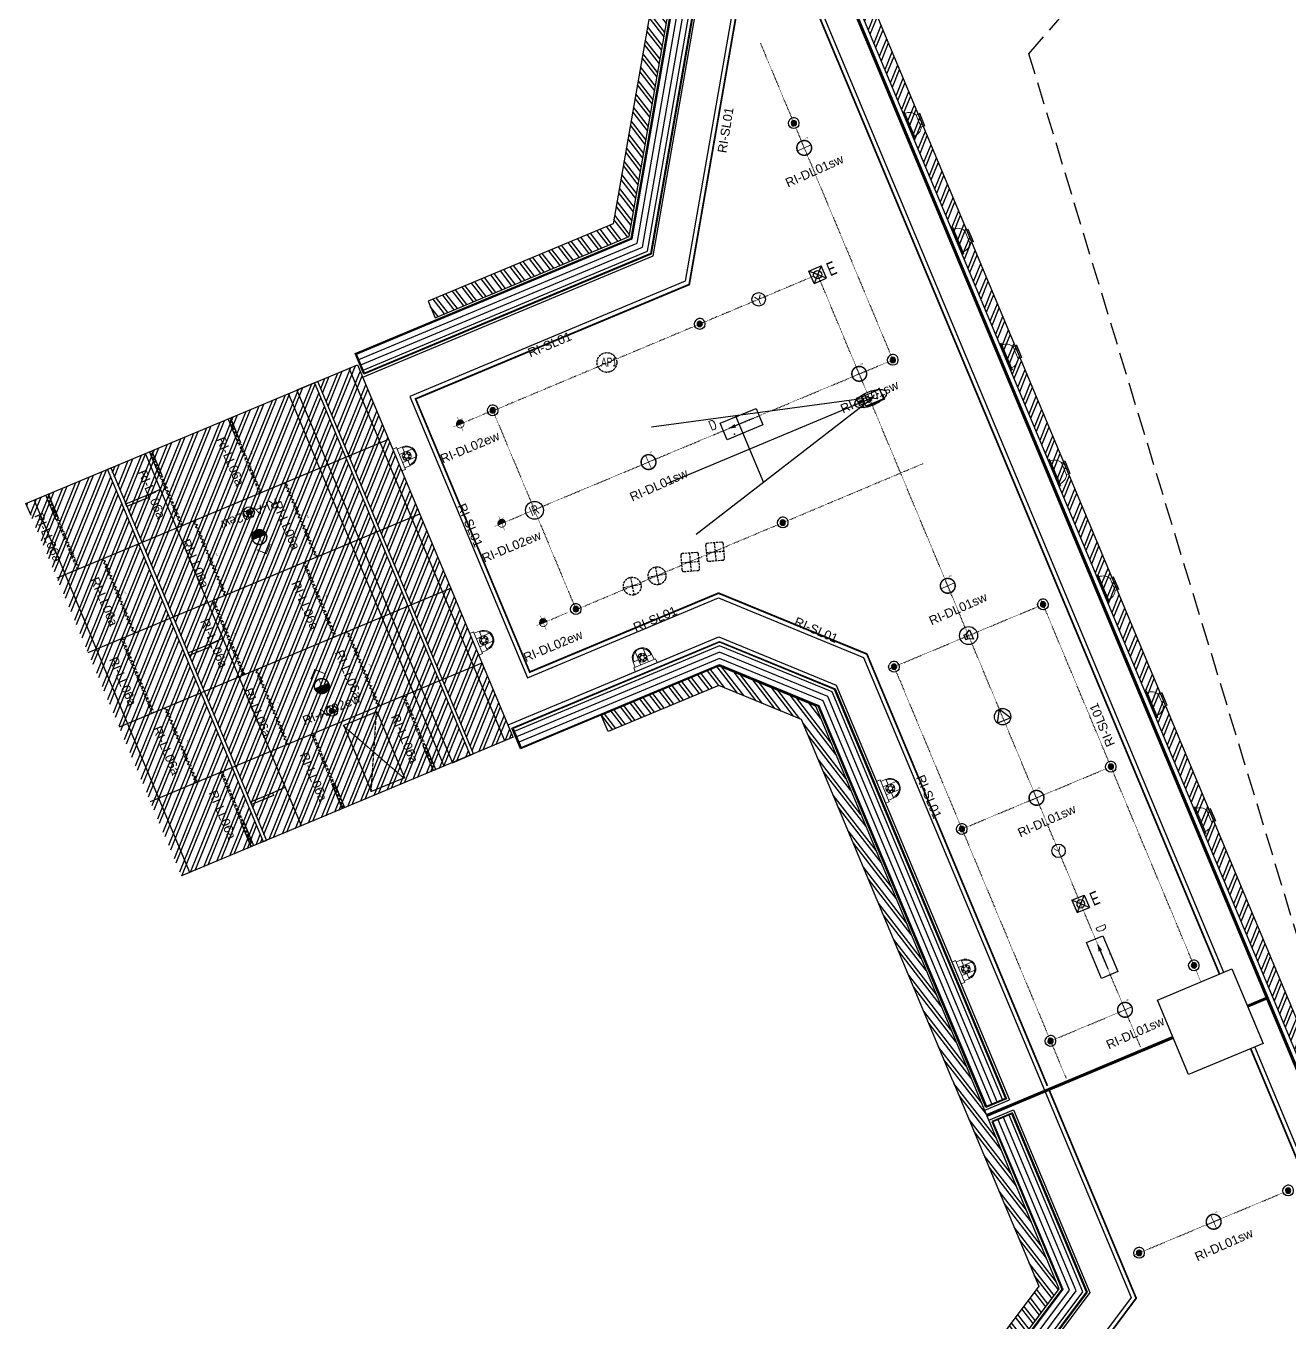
# Model space of a CAD drawing. Header units: millimetres. Extents: x 768159 to 833032, y -1374957 to -1225629.
# Drawn here: x 768159 to 782238, y -1290057 to -1275610 of the extents above; entities that cross this region are included whole.
import ezdxf
from ezdxf.enums import TextEntityAlignment as Align

# ---------------------------------------------------------------- set-up
doc = ezdxf.new("R2010")
doc.units = ezdxf.units.MM
doc.header["$LTSCALE"] = 10
doc.header["$MEASUREMENT"] = 0
for name, pattern in [('ACAD_ISO05W100', [33, 24, -3, 0, -3, 0, -3]), ('ACAD_ISO07W100', [3, 0, -3]), ('CENTER', [50.8, 31.75, -6.35, 6.35, -6.35]), ('DASH', [0.35, 0.25, -0.1])]:
    doc.linetypes.add(name, pattern=pattern)
for name, color, linetype in [('0E-LT-E', 121, 'Continuous'), ('I —平顶—音响设备', 144, 'Continuous'), ('I—平顶-投影仪、监控', 62, 'Continuous'), ('I—平顶—分格线', 8, 'Continuous'), ('I—平顶—喷淋', 21, 'Continuous'), ('I—平顶—填充01(线状)', 8, 'Continuous'), ('I—平顶—暖通', 144, 'Continuous'), ('I—平顶—消防指示灯', 62, 'Continuous'), ('I—平顶—消防设施', 10, 'Continuous'), ('I—平顶—灯具', 62, 'Continuous'), ('I—平顶—烟感', 144, 'Continuous'), ('I—平顶—设备定位尺寸标注', 232, 'Continuous'), ('I—平顶—通讯', 24, 'Continuous'), ('I—平顶—造型', 122, 'Continuous')]:
    doc.layers.add(name, color=color, linetype=linetype)
doc.layers.add('LPA_LIGTFIXR_REF-', color=71, linetype='Continuous', plot=False)
doc.layers.add('风口', color=7, linetype='Continuous', lineweight=20)
doc.styles.add('_TEL_DIM', font='SIMPLEX', dxfattribs={"width": 0.8, "height": 3.5, "bigfont": 'HZTXT'})
doc.styles.add('ARIAL', font='arial.ttf')
doc.styles.add('hz', font='', dxfattribs={"width": 0.8, "height": 5})
doc.styles.get("Standard").update_dxf_attribs({"font": 'arial.ttf'})
doc.styles.add('平顶图图例(客房区A2）$0$HZDX', font='ROMANS.shx', dxfattribs={"width": 0.8, "bigfont": 'hztxt.shx'})
doc.styles.add('平顶图图例(客房区A2）$0$XD2008', font='SIMYOU.TTF', dxfattribs={"width": 0.7})
doc.styles.add('幼圆', font='SIMYOU.TTF', dxfattribs={"width": 0.7})
doc.styles.get('hz').set_extended_font_data('Microsoft YaHei')
doc.dimstyles.new('標準', dxfattribs={"dimtxt": 2.5, "dimasz": 0.8, "dimexe": 0, "dimexo": 0, "dimgap": 1, "dimtad": 1, "dimdec": 0, "dimzin": 0, "dimdsep": 46, "dimtxsty": 'Standard', "dimblk": 'DOT', "dimcen": 1, "dimaunit": 1, "dimadec": 3, "dimazin": 0, "dimtfac": 1, "dimtdec": 0, "dimtmove": 2, "dimatfit": 3, "dimfxl": 1, "dimtolj": 1, "dimtzin": 0, "dimarcsym": 0})

# ---------------------------------------------------------------- blocks, each defined once
blk = doc.blocks.new('*D1467')
at = {"layer": 'Defpoints', "color": 0, "transparency": 16777216}
for p in [(83, 69), (83, 0), (-82, 0)]:
    blk.add_point(p, dxfattribs=at)
at = {"color": 0, "transparency": 16777216, "insert": (69, 89), "char_height": 15, "attachment_point": 5}
blk.add_mtext('\\A1;165', dxfattribs=at)
blk = doc.blocks.new('_Dot')
at = {"color": 0, "linetype": 'ByBlock', "lineweight": -2}
blk.add_line((-0.5, 0), (-1, 0), dxfattribs=at)
at = {"color": 0, "linetype": 'ByBlock', "const_width": 0.5}
blk.add_lwpolyline([(-0.25, 0, 1), (0.25, 0, 1)], format="xyb", close=True, dxfattribs=at)
blk = doc.blocks.new('背景音乐广播')
at = {"extrusion": (-0.142132, 0.122044, 0.982295)}
for p, q in [((-48, 26, -10), (-47, -30, -3)), ((-48, 26, -10), (-20, 26, -6)), ((-20, 26, -6), (33, 56, -2)), ((-20, 26, -6), (-20, -29, 1)), ((33, 56, -2), (34, -58, 12)), ((-20, -29, 1), (-47, -30, -3)), ((34, -58, 12), (-20, -29, 1))]:
    blk.add_line(p, q, dxfattribs=at)
blk.add_circle((0, 0), 100)
at = {"color": 7, "extrusion": (-0.142132, 0.122044, 0.982295), "style": '_TEL_DIM', "flags": 1}
blk.add_attdef('A', text='', height=0.004, rotation=131.612, dxfattribs=at).set_placement((0, 0), align=Align.MIDDLE_CENTER)
blk = doc.blocks.new('pl')
blk.add_hatch(color=256).paths.add_polyline_path([(19.2, 0, 1), (-19.2, 0, 1)])
for radius in [40, 19.2]:
    blk.add_circle((0, 0), radius)
blk = doc.blocks.new('应急照明灯')
at = {"ltscale": 250}
for p, q in [((-150, -150), (-150, 150)), ((-150, 150), (150, 150)), ((150, 150), (-150, -150)), ((150, -150), (-150, 150)), ((150, -150), (150, 150)), ((-150, -150), (150, -150))]:
    blk.add_line(p, q, dxfattribs=at)
blk.add_circle((0, 0), 90, dxfattribs=at)
at = {"style": '平顶图图例(客房区A2）$0$XD2008', "width": 0.7}
blk.add_text('E', height=300, dxfattribs=at).set_placement((338, -143), align=Align.CENTER)
blk = doc.blocks.new('平顶图图例(客房区A2）$0$烟感')
at = {"layer": 'I—平顶—烟感', "linetype": 'Continuous'}
blk.add_circle((0, 0), 2.16, dxfattribs=at)
at = {"layer": 'I—平顶—烟感', "linetype": 'Continuous', "style": '平顶图图例(客房区A2）$0$HZDX'}
blk.add_text('Y', height=2.86, dxfattribs=at).set_placement((-1.14, -1.69))
blk = doc.blocks.new('吸顶扬声器')
for p, q in [((-58, -33), (0, 67)), ((0, 67), (58, -33)), ((58, -33), (-58, -33))]:
    blk.add_line(p, q)
blk.add_circle((0, 0), 67.2)
blk = doc.blocks.new('上下喷1111')
h = blk.add_hatch(color=256)
h.dxf.hatch_style = 1
edge = h.paths.add_edge_path()
edge.add_arc((0, 0), 0.5, 0, 180)
edge.add_arc((0, 0), 0.5, 180, 360)
at = {"elevation": 0}
for points in [[(-1, 0, -1), (1, 0, 0.084041)], [(-1, 0, 1), (1, 0, -0.084041)]]:
    blk.add_lwpolyline(points, format="xyb", dxfattribs=at)
blk.add_lwpolyline([(0.5, 0, 1), (-0.5, 0, 1)], format="xyb", close=True, dxfattribs=at)
blk = doc.blocks.new('A$Cd42e4ebf')
at = {"lineweight": 0}
for p, q in [((8.81, 7.37), (0, 7.37)), ((0, 7.37), (0, 5.88)), ((0.59, 5.88), (0.59, 3.81)), ((8.21, 3.81), (8.21, 5.88)), ((8.81, 5.88), (8.81, 7.37))]:
    blk.add_line(p, q, dxfattribs=at)
for points in [[(8.81, 5.88), (0, 5.88)], [(2.79, 5.88), (2.79, 0.56)], [(6.01, 5.88), (6.01, 0.56)], [(0.59, 3.81), (2.79, 3.81)], [(8.21, 3.81), (6.01, 3.81)]]:
    blk.add_lwpolyline(points, dxfattribs=at)
for centre, radius in [((4.4, 3.56), 1.65), ((4.4, 4.78), 0.254), ((3.34, 2.96), 0.271), ((3.34, 4.19), 0.257), ((4.4, 3.56), 0.804), ((4.4, 2.35), 0.255), ((5.44, 2.94), 0.269), ((5.46, 4.15), 0.254)]:
    blk.add_circle(centre, radius, dxfattribs=at)
for radius, start, end in [(3.73, 176.0995, 3.9005), (3.4, 175.7108, 4.2892)]:
    blk.add_arc((4.4, 3.56), radius, start, end, dxfattribs=at)
blk = doc.blocks.new('*D58')
at = {"layer": 'Defpoints', "color": 0, "transparency": 16777216}
for p in [(43, 36), (43, 0), (-42, 0)]:
    blk.add_point(p, dxfattribs=at)
at = {"color": 0, "transparency": 16777216, "insert": (36, 46), "char_height": 15, "attachment_point": 5}
blk.add_mtext('\\A1;85', dxfattribs=at)
blk = doc.blocks.new('WIFI1')
at = {"linetype": 'DASH', "ltscale": 10, "extrusion": (-0.131049, -0.073706, 0.988632)}
for p, q in [((-91, -39, -15), (92, 37, 15)), ((-39, 92, 2), (39, -92, -2))]:
    blk.add_line(p, q, dxfattribs=at)
blk.add_lwpolyline([(68, -109, 0.414214), (90, -91), (109, 68, 0.414214), (91, 90), (-68, 109, 0.414214), (-90, 91), (-109, -68, 0.414214), (-91, -90), (70, -109)], format="xyb", dxfattribs=at)
blk = doc.blocks.new('碗状1')
at = {"linetype": 'DASH', "ltscale": 10, "extrusion": (-0.131049, -0.073706, 0.988632)}
for p, q in [((86, 48, 15), (-86, -48, -15)), ((-49, 87), (49, -87))]:
    blk.add_line(p, q, dxfattribs=at)
blk.add_circle((0, 0), 100, dxfattribs=at)
blk = doc.blocks.new('*D1483')
at = {"layer": 'Defpoints', "color": 0, "transparency": 16777216}
for p in [(-446, 25), (454, 90), (454, 25)]:
    blk.add_point(p, dxfattribs=at)
at = {"layer": 'LPA_LIGTFIXR_REF-', "color": 0, "transparency": 16777216, "insert": (0, 123), "char_height": 15, "attachment_point": 5}
blk.add_mtext('\\A1;900', dxfattribs=at)
blk = doc.blocks.new('SH9-室内半球1080P')
for p, q in [((93, 213), (345, 213)), ((93, 147), (93, 213)), ((103, 147), (93, 147)), ((316, 150), (375, 150)), ((345, 170), (345, 213)), ((316, 137), (375, 137))]:
    blk.add_line(p, q)
for points in [[(103, 203), (316, 203), (316, 90), (103, 90)], [(316, 170), (375, 170), (375, 123), (316, 123)]]:
    blk.add_lwpolyline(points, close=True)
at = {"const_width": 5.69}
for points in [[(160, 169, -1), (166, 169, -1)], [(137, 124, -1), (143, 124, -1)], [(189, 124, 1), (183, 124, 1)]]:
    blk.add_lwpolyline(points, format="xyb", close=True, dxfattribs=at)
for centre in [(163, 169), (140, 124), (186, 124)]:
    blk.add_arc(centre, 5.69, 0, 180)
blk.add_ellipse((234, 147), major_axis=(-189, 0), ratio=0.414634)
at = {"layer": 'Defpoints', "linetype": 'ByBlock'}
for p, q in [((197, 147), (2611, 794)), ((1697, -255), (1697, 549)), ((197, 147), (2697, 147)), ((197, 147), (2611, -500))]:
    blk.add_line(p, q, dxfattribs=at)
at = {"style": 'hz', "width": 0.8}
blk.add_text('C', height=79.2, dxfattribs=at).set_placement((259, 146), align=Align.MIDDLE)
blk = doc.blocks.new('吸顶红外探测器')
blk.add_circle((15, 199), 100)
at = {"style": '幼圆', "width": 0.7}
blk.add_text('IR', height=105, dxfattribs=at).set_placement((-39, 148))
blk = doc.blocks.new('A$Ca46df362')
at = {"linetype": 'DASH', "ltscale": 10}
blk.add_circle((0, 0), 110, dxfattribs=at)
at = {"insert": (-65, 54, 0), "char_height": 100, "attachment_point": 1, "rotation": 0.6932, "style": '幼圆'}
blk.add_mtext_dynamic_manual_height_columns('AP1', width=111.92, gutter_width=1, heights=[0], dxfattribs=at)
blk = doc.blocks.new('0.001111.')
for p, q in [((-234, 0), (165, 166)), ((165, 166), (241, -16)), ((-133, -56), (133, 56)), ((-158, -183), (-234, 0)), ((241, -16), (-158, -183))]:
    blk.add_line(p, q)
for p in [(-35, 83), (199, 83), (-199, -83)]:
    blk.add_point(p)
blk.add_solid([(-75, -8), (-146, -61), (-58, -48)])
at = {"style": '_TEL_DIM', "width": 0.8}
blk.add_attdef('D', (-333, -82), '', height=106, rotation=22.686, dxfattribs=at)
at = {"style": '_TEL_DIM', "flags": 1}
blk.add_attdef('A', text='', height=0.006, rotation=202.686, dxfattribs=at).set_placement((-35, 83), align=Align.MIDDLE_CENTER)
blk = doc.blocks.new('*D1486')
at = {"layer": 'Defpoints', "color": 0, "transparency": 16777216}
for p in [(83, 69), (83, 0), (-82, 0)]:
    blk.add_point(p, dxfattribs=at)
at = {"color": 0, "transparency": 16777216, "insert": (69, 89), "char_height": 15, "attachment_point": 5}
blk.add_mtext('\\A1;165', dxfattribs=at)
blk = doc.blocks.new('BLK20230815145859_00324')
at = {"layer": '风口'}
for p, q in [((35190, 112531), (35200, 112531)), ((35190, 112209), (35190, 112531)), ((35200, 112209), (35200, 112531)), ((35200, 112232), (35200, 112507)), ((35307, 112297), (35307, 112442)), ((35307, 112442), (35346, 112442)), ((35307, 112297), (35307, 112442)), ((35346, 112445), (35351, 112445)), ((35346, 112295), (35346, 112445)), ((35346, 112297), (35346, 112442)), ((35351, 112295), (35351, 112445)), ((35307, 112297), (35346, 112297)), ((35346, 112295), (35351, 112295)), ((35190, 112209), (35200, 112209))]:
    blk.add_line(p, q, dxfattribs=at)
for centre, start, end in [((35200, 112387), 27.4446, 90), ((35200, 112353), 270, 332.5554)]:
    blk.add_arc(centre, 121, start, end, dxfattribs=at)
blk = doc.blocks.new('BLK20230815145859_00434')
at = {"layer": '风口'}
for p, q in [((35190, 111131), (35200, 111131)), ((35190, 110809), (35190, 111131)), ((35200, 110809), (35200, 111131)), ((35200, 110832), (35200, 111107)), ((35307, 110897), (35307, 111042)), ((35307, 111042), (35346, 111042)), ((35307, 110897), (35307, 111042)), ((35346, 111045), (35351, 111045)), ((35346, 110895), (35346, 111045)), ((35346, 110897), (35346, 111042)), ((35351, 110895), (35351, 111045)), ((35190, 110809), (35200, 110809)), ((35307, 110897), (35346, 110897)), ((35346, 110895), (35351, 110895))]:
    blk.add_line(p, q, dxfattribs=at)
for centre, start, end in [((35200, 110987), 27.4446, 90), ((35200, 110953), 270, 332.5554)]:
    blk.add_arc(centre, 121, start, end, dxfattribs=at)
blk = doc.blocks.new('BLK20230815145859_00816')
at = {"layer": '风口'}
for p, q in [((35190, 115331), (35200, 115331)), ((35190, 115009), (35190, 115331)), ((35200, 115009), (35200, 115331)), ((35200, 115032), (35200, 115307)), ((35307, 115097), (35307, 115242)), ((35307, 115242), (35346, 115242)), ((35307, 115097), (35307, 115242)), ((35346, 115245), (35351, 115245)), ((35346, 115095), (35346, 115245)), ((35346, 115097), (35346, 115242)), ((35351, 115095), (35351, 115245)), ((35190, 115009), (35200, 115009)), ((35307, 115097), (35346, 115097)), ((35346, 115095), (35351, 115095))]:
    blk.add_line(p, q, dxfattribs=at)
for centre, start, end in [((35200, 115187), 27.4446, 90), ((35200, 115153), 270, 332.5554)]:
    blk.add_arc(centre, 121, start, end, dxfattribs=at)
blk = doc.blocks.new('BLK20230815145859_00882')
at = {"layer": '风口'}
for p, q in [((35190, 119531), (35200, 119531)), ((35190, 119209), (35190, 119531)), ((35200, 119209), (35200, 119531)), ((35200, 119232), (35200, 119507)), ((35307, 119297), (35307, 119442)), ((35307, 119442), (35346, 119442)), ((35307, 119297), (35307, 119442)), ((35346, 119445), (35351, 119445)), ((35346, 119295), (35346, 119445)), ((35346, 119297), (35346, 119442)), ((35351, 119295), (35351, 119445)), ((35190, 119209), (35200, 119209)), ((35307, 119297), (35346, 119297)), ((35346, 119295), (35351, 119295))]:
    blk.add_line(p, q, dxfattribs=at)
for centre, start, end in [((35200, 119387), 27.4446, 90), ((35200, 119353), 270, 332.5554)]:
    blk.add_arc(centre, 121, start, end, dxfattribs=at)
blk = doc.blocks.new('BLK20230815145859_01046')
at = {"layer": '风口'}
for p, q in [((35190, 113931), (35200, 113931)), ((35190, 113609), (35190, 113931)), ((35200, 113609), (35200, 113931)), ((35200, 113632), (35200, 113907)), ((35307, 113697), (35307, 113842)), ((35307, 113842), (35346, 113842)), ((35307, 113697), (35307, 113842)), ((35346, 113845), (35351, 113845)), ((35346, 113695), (35346, 113845)), ((35346, 113697), (35346, 113842)), ((35351, 113695), (35351, 113845)), ((35190, 113609), (35200, 113609)), ((35307, 113697), (35346, 113697)), ((35346, 113695), (35351, 113695))]:
    blk.add_line(p, q, dxfattribs=at)
for centre, start, end in [((35200, 113787), 27.4446, 90), ((35200, 113753), 270, 332.5554)]:
    blk.add_arc(centre, 121, start, end, dxfattribs=at)
blk = doc.blocks.new('BLK20230815145859_01636')
at = {"layer": '风口'}
for p, q in [((35190, 116731), (35200, 116731)), ((35190, 116409), (35190, 116731)), ((35200, 116409), (35200, 116731)), ((35200, 116432), (35200, 116707)), ((35307, 116497), (35307, 116642)), ((35307, 116642), (35346, 116642)), ((35307, 116497), (35307, 116642)), ((35346, 116645), (35351, 116645)), ((35346, 116495), (35346, 116645)), ((35346, 116497), (35346, 116642)), ((35351, 116495), (35351, 116645)), ((35307, 116497), (35346, 116497)), ((35346, 116495), (35351, 116495)), ((35190, 116409), (35200, 116409))]:
    blk.add_line(p, q, dxfattribs=at)
for centre, start, end in [((35200, 116587), 27.4446, 90), ((35200, 116553), 270, 332.5554)]:
    blk.add_arc(centre, 121, start, end, dxfattribs=at)
blk = doc.blocks.new('BLK20230815145859_01640')
at = {"layer": '风口'}
for p, q in [((35190, 118131), (35200, 118131)), ((35190, 117809), (35190, 118131)), ((35200, 117809), (35200, 118131)), ((35200, 117832), (35200, 118107)), ((35307, 117897), (35307, 118042)), ((35307, 118042), (35346, 118042)), ((35307, 117897), (35307, 118042)), ((35346, 118045), (35351, 118045)), ((35346, 117895), (35346, 118045)), ((35346, 117897), (35346, 118042)), ((35351, 117895), (35351, 118045)), ((35307, 117897), (35346, 117897)), ((35346, 117895), (35351, 117895)), ((35190, 117809), (35200, 117809))]:
    blk.add_line(p, q, dxfattribs=at)
for centre, start, end in [((35200, 117987), 27.4446, 90), ((35200, 117953), 270, 332.5554)]:
    blk.add_arc(centre, 121, start, end, dxfattribs=at)
blk = doc.blocks.new('*U1468')
at = {"const_width": 16.5}
blk.add_lwpolyline([(82.5, 0, 0.4142136), (0, 82.5, 0.4142136), (-82.5, 0, 0.4142136), (0, -82.5, 0.4142136)], format="xyb", close=True, dxfattribs=at)
at = {"const_width": 8.25}
for points in [[(-82.5, 0), (82.5, 0)], [(0, -82.5), (0, 82.5)]]:
    blk.add_lwpolyline(points, dxfattribs=at)
dim = blk.add_linear_dim(base=(82.5, 69.3), p1=(-82.5, 0), p2=(82.5, 0), dimstyle='標準', override={"dimtxt": 15, "dimgap": 5, "dimse1": 1, "dimse2": 1, "dimsd1": 1, "dimsd2": 1})
dim.commit()
dim.dimension.update_dxf_attribs({"geometry": '*D1467', "text_midpoint": (69.3, 88.9), "dimtype": 128})
blk = doc.blocks.new('*U1469')
blk.add_blockref('*U1468', (0, 0))
at = {"style": 'ARIAL'}
blk.add_text('RI-DL01sw', height=100, dxfattribs=at).set_placement((0, -280), align=Align.MIDDLE_CENTER)
blk.add_text('RI-DL01sw', height=100, dxfattribs=at).set_placement((0, -280), align=Align.MIDDLE_CENTER)
blk = doc.blocks.new('*U57')
at = {"const_width": 4.25}
for points in [[(-85, 0), (85, 0)], [(0, -85), (0, 85)]]:
    blk.add_lwpolyline(points, dxfattribs=at)
at = {"const_width": 8.5}
blk.add_lwpolyline([(42.5, 0, 0.4142136), (0, 42.5, 0.4142136), (-42.5, 0, 0.4142136), (0, -42.5, 0.4142136)], format="xyb", close=True, dxfattribs=at)
dim = blk.add_linear_dim(base=(42.5, 35.7), p1=(-42.5, 0), p2=(42.5, 0), dimstyle='標準', override={"dimtxt": 15, "dimgap": 5, "dimse1": 1, "dimse2": 1, "dimsd1": 1, "dimsd2": 1})
dim.commit()
dim.dimension.update_dxf_attribs({"geometry": '*D58', "text_midpoint": (35.7, 45.8), "dimtype": 160})
blk = doc.blocks.new('RI-DL02ew')
h = blk.add_hatch(color=256)
h.dxf.hatch_style = 1
h.paths.add_polyline_path([(42, 0, 1), (-43, 0)])
blk.add_line((-43, 0), (42, 0))
blk.add_arc((0, 0), 42.5, 0, 180)
blk.add_blockref('*U57', (0, 0))
at = {"style": 'ARIAL'}
blk.add_text('RI-DL02ew', height=100, dxfattribs=at).set_placement((0, -280), align=Align.MIDDLE_CENTER)
blk.add_text('RI-DL02ew', height=100, dxfattribs=at).set_placement((0, -280), align=Align.MIDDLE_CENTER)
blk = doc.blocks.new('*U1484')
h = blk.add_hatch()
h.set_pattern_fill('ANSI37', color=256, scale=10)
h.set_pattern_definition([(45, (4, 40), (-22.4506, 22.4506), []), (135, (4, 40), (-22.4506, -22.4506), [])])
h.paths.add_polyline_path([(-446, 25), (454, 25), (454, 55), (-446, 55)])
at = {"const_width": 1}
blk.add_lwpolyline([(-446, 55), (454, 55), (454, 25), (-446, 25)], close=True, dxfattribs=at)
at = {"style": 'ARIAL'}
blk.add_text('RI-LL06a', height=100, dxfattribs=at).set_placement((0, -132.3), align=Align.MIDDLE_CENTER)
at = {"layer": 'LPA_LIGTFIXR_REF-', "style": 'ARIAL'}
blk.add_text('RI-LL06a', height=100, dxfattribs=at).set_placement((0, -132.3), align=Align.MIDDLE_CENTER)
at = {"layer": 'LPA_LIGTFIXR_REF-'}
dim = blk.add_linear_dim(base=(454, 90), p1=(-446, 25), p2=(454, 25), dimstyle='標準', override={"dimtxt": 15, "dimgap": 5, "dimse1": 1, "dimse2": 1, "dimsd1": 1, "dimsd2": 1}, dxfattribs=at)
dim.commit()
dim.dimension.update_dxf_attribs({"geometry": '*D1483', "text_midpoint": (0, 122.8), "dimtype": 128})
blk = doc.blocks.new('*U1487')
at = {"const_width": 16.5}
blk.add_lwpolyline([(82.5, 0, 0.4142136), (0, 82.5, 0.4142136), (-82.5, 0, 0.4142136), (0, -82.5, 0.4142136)], format="xyb", close=True, dxfattribs=at)
at = {"const_width": 8.25}
for points in [[(-82.5, 0), (82.5, 0)], [(0, -82.5), (0, 82.5)]]:
    blk.add_lwpolyline(points, dxfattribs=at)
dim = blk.add_linear_dim(base=(82.5, 69.3), p1=(-82.5, 0), p2=(82.5, 0), dimstyle='標準', override={"dimtxt": 15, "dimgap": 5, "dimse1": 1, "dimse2": 1, "dimsd1": 1, "dimsd2": 1})
dim.commit()
dim.dimension.update_dxf_attribs({"geometry": '*D1486', "text_midpoint": (69.3, 88.9), "dimtype": 128})

msp = doc.modelspace()

# ---------------------------------------------------------------- hatches: boundary and pattern name
at = {"layer": 'I—平顶—填充01(线状)'}
h = msp.add_hatch(dxfattribs=at)
h.set_pattern_fill('ANSI32', color=256, scale=300, angle=23)
h.paths.add_polyline_path([(777324, -1274722.6), (786042, -1271077.7), (792098, -1285562.7), (783380, -1289207.6)], flags=16)
h.paths.add_polyline_path([(786122.6, -1270881.5), (792294.3, -1285643.2), (783299.4, -1289403.9), (777127.7, -1274642.1)])
h = msp.add_hatch(dxfattribs=at)
h.set_pattern_fill('ANSI32', color=256, scale=300, angle=60)
h.set_pattern_definition([(127.69066, (778957.56, -1301109.88), (-89.02386, -68.78228), []), (127.69066, (778964.31, -1301057.28), (-89.02386, -68.78228), [])])
h.paths.add_polyline_path([(772642.1, -1278678.9), (772719.2, -1278863.5), (774884, -1277958.7), (776036, -1271358.8), (776626.7, -1271111.9), (776549.7, -1270927.4), (775857.9, -1271216.5), (774705, -1277814.4)])
h = msp.add_hatch(dxfattribs=at)
h.set_pattern_fill('ANSI32', color=256, scale=300, angle=23)
h.paths.add_polyline_path([(771411.6, -1279572.6), (773147.5, -1283724.3), (773591.1, -1283538.8), (771855.3, -1279387.1)])
h.paths.add_polyline_path([(773112.4, -1283739), (771376.5, -1279587.2), (769105, -1280536.8), (770841, -1284688.8), (770805.9, -1284703.4), (769069.9, -1280551.4), (768159.3, -1280932.1), (769895.2, -1285084.3)])
h = msp.add_hatch(dxfattribs=at)
h.set_pattern_fill('ANSI32', color=256, scale=300, angle=60)
h.set_pattern_definition([(127.69066, (778957.56, -1301109.88), (-89.02386, -68.7823), []), (127.69066, (778964.31, -1301057.28), (-89.02386, -68.7823), [])])
h.paths.add_polyline_path([(776827.9, -1293163.6), (776988.1, -1293283.3), (779677.2, -1289685.3), (778675.9, -1287290.3), (778491.4, -1287367.4), (779448.7, -1289657.1)])
h.paths.add_polyline_path([(774648.8, -1283476.1), (774571.7, -1283291.6), (775881.9, -1282744), (776960.2, -1283186.6), (778675.9, -1287290.3), (778491.4, -1287367.4), (776805.6, -1283341), (775882.6, -1282960.5)])
at = {"layer": 'I—平顶—灯具'}
h = msp.add_hatch(color=256, dxfattribs=at)
h.dxf.hatch_style = 1
h.paths.add_polyline_path([(770837.7, -1281275.7, 1), (770685.4, -1281339.4)])
h = msp.add_hatch(color=256, dxfattribs=at)
h.dxf.hatch_style = 1
h.paths.add_polyline_path([(771379.7, -1283000.1, 1), (771532, -1282936.4)])

# ---------------------------------------------------------------- linework, layer by layer
at = {"layer": '0E-LT-E'}
msp.add_point((776057.7, -1280158.6, 0), dxfattribs=at)
at = {"layer": 'I—平顶—分格线'}
for p, q in [((768506.6, -1281762.8), (772202.5, -1280217.5)), ((769517.7, -1280834.7, 0), (769660.8, -1280774.9, 0)), ((768853.7, -1282593.1), (772549.7, -1281047.9)), ((769200.9, -1283423.5), (772896.9, -1281878.2)), ((770211.8, -1282495.5, 0), (770355.1, -1282435.6, 0)), ((769548, -1284253.8), (773244, -1282708.6)), ((770905.9, -1284156.3, 0), (771049.4, -1284096.3, 0))]:
    msp.add_line(p, q, dxfattribs=at)
at = {"layer": 'I—平顶—分格线', "elevation": 0}
msp.add_lwpolyline([(773498.8, -1283577.1), (771762.8, -1279424.9)], dxfattribs=at)
at = {"layer": 'I—平顶—分格线'}
for points in [[(770527.5, -1280267.2), (770411.7, -1279990.4)], [(770555.2, -1280255.6), (770439.4, -1279978.8)], [(769651.4, -1280633.8), (769535.6, -1280357)], [(769679.1, -1280622.3), (769563.3, -1280345.4)], [(768497.6, -1281115.9), (768381.8, -1280839)], [(768525.2, -1281104.3), (768409.5, -1280827.5)], [(769987.5, -1285045.7), (768251.5, -1280893.5)], [(772700.9, -1283911.2), (772585.1, -1283634.4)], [(772728.5, -1283899.7), (772612.8, -1283622.8)], [(771686.1, -1284335.5), (771570.4, -1284058.7)], [(771713.8, -1284323.9), (771598.1, -1284047.1)], [(770698.9, -1284748.2), (770583.1, -1284471.4)], [(770671.2, -1284759.8), (770555.5, -1284483)]]:
    msp.add_lwpolyline(points, dxfattribs=at)
at = {"layer": 'I—平顶—填充01(线状)', "linetype": 'DASH', "ltscale": 100}
for p, q in [((779338.2, -1275919.7), (782121, -1272717)), ((783380, -1289207.6), (779338.2, -1275919.7))]:
    msp.add_line(p, q, dxfattribs=at)
at = {"layer": 'I—平顶—暖通'}
for points in [[(784449.3, -1267928.8), (782114.4, -1262339), (779761.7, -1263322.6), (782171.6, -1269091.8), (776281.1, -1271554.4), (775129, -1278154.3), (771926.9, -1279492.7), (771830.5, -1279262.1), (774906.3, -1277976.5), (776058.3, -1271376.6), (781936.8, -1268919), (779565.5, -1263242.1), (782194.9, -1262142.8), (784550.9, -1267782.9)], [(784456, -1267919), (782119.7, -1262325.9), (779748.6, -1263317.2), (782158.5, -1269086.4), (776272.1, -1271547.3), (775120.1, -1278147.2), (771932.3, -1279479.6), (771843.6, -1279267.4), (774915.2, -1277983.6), (776067.2, -1271383.7), (781949.9, -1268924.4), (779578.6, -1263247.4), (782189.5, -1262155.8), (784544.1, -1267792.6)], [(771893.7, -1279387.4), (775031, -1278076.1), (776183.1, -1271476.2), (782041.5, -1269027), (779637.4, -1263271.6), (782165.4, -1262214.7), (784513.6, -1267836.4)], [(771918.8, -1279447.3), (775088.9, -1278122.3), (776241, -1271522.4), (782103.5, -1269071.5), (779689.8, -1263293.1), (782143.9, -1262267), (784486.5, -1267875.3)], [(771868.6, -1279327.4), (774973.1, -1278029.8), (776125.1, -1271429.9), (781980.9, -1268981.9)], [(779044.3, -1287575.2), (777145.4, -1283033.2), (775890.8, -1282518.3), (773602.2, -1283474.6)], [(778984.4, -1287600.3), (777095.8, -1283083.1), (775891, -1282588.6), (773627.3, -1283534.5)], [(778924.4, -1287625.4), (777046.2, -1283133), (775891.2, -1282659), (773652.3, -1283594.5)]]:
    msp.add_lwpolyline(points, dxfattribs=at)
for points in [[(773575.6, -1283436.9), (775890.6, -1282469.6), (777179.7, -1282998.7), (779089.8, -1287567.1), (778859.1, -1287663.5), (776989, -1283190.6), (775891.5, -1282740.2), (773672, -1283667.6)], [(773677.4, -1283654.5), (775891.5, -1282729.3), (776996.6, -1283182.9), (778864.4, -1287650.5), (779076.7, -1287561.7), (777172.1, -1283006.3), (775890.7, -1282480.4), (773588.7, -1283442.3)]]:
    msp.add_lwpolyline(points, close=True, dxfattribs=at)
at = {"layer": 'I—平顶—暖通', "elevation": 0}
for points in [[(778923.7, -1287820.8), (779704.9, -1289689.2), (776417.1, -1294088.2), (785164.7, -1315011.1), (785395.3, -1314914.7), (776702.8, -1294123.5), (779990.6, -1289724.5), (779154.4, -1287724.3)], [(778936.8, -1287826.1), (779716.3, -1289690.6), (776428.5, -1294089.6), (785170, -1314998), (785382.2, -1314909.3), (776691.4, -1294122.1), (779979.2, -1289723.1), (779149, -1287737.4)]]:
    msp.add_lwpolyline(points, close=True, dxfattribs=at)
for points in [[(785290, -1314947.9), (776577.1, -1294108), (779864.9, -1289709), (779056.8, -1287776)], [(785349.9, -1314922.8), (776651.4, -1294117.2), (779939.2, -1289718.1), (779116.7, -1287750.9)], [(785230, -1314972.9), (776502.8, -1294098.8), (779790.6, -1289699.8), (778996.8, -1287801)]]:
    msp.add_lwpolyline(points, dxfattribs=at)
at = {"layer": 'I—平顶—消防设施', "linetype": 'CENTER', "ltscale": 0.05, "const_width": 20}
msp.add_lwpolyline([(777049.2, -1274609.9), (786154.8, -1270803), (792372.8, -1285675.4), (783267.2, -1289482.4)], close=True, dxfattribs=at)
at = {"layer": 'I—平顶—消防设施', "linetype": 'ACAD_ISO05W100', "ltscale": 0.05, "const_width": 20, "elevation": 0}
for points in [[(781987.6, -1286447.7), (781775, -1286536.6)], [(780944.6, -1286883.7), (778868.8, -1287751.6)]]:
    msp.add_lwpolyline(points, dxfattribs=at)
at = {"layer": 'I—平顶—灯具', "linetype": 'CENTER', "ltscale": 0.01, "const_width": 20}
for points in [[(779545.3, -1287425.4), (777532.3, -1282610.7), (775879.3, -1281932.2), (773774.9, -1282811.6), (772502.4, -1279767), (775552.2, -1278492.3), (776142.8, -1275108.9), (776732.1, -1274862.5), (781463.4, -1286179.1)], [(781810.5, -1287009.4), (783058, -1289993.3), (792883.7, -1285884.8), (789000.9, -1276596.4)]]:
    msp.add_lwpolyline(points, dxfattribs=at)
at = {"layer": 'I—平顶—灯具', "linetype": 'CENTER', "ltscale": 0.01, "const_width": 20, "elevation": 0}
msp.add_lwpolyline([(791064.2, -1275701.3), (793237.8, -1280899.8), (794889.4, -1281577.6), (808070.2, -1276066.9), (809651.7, -1279849.5), (808969.7, -1280134.6), (807516, -1279538), (797651.3, -1283662.3), (797001, -1285247.1), (786562.3, -1289611.3), (782390.5, -1295193.1), (789692.1, -1312657.6), (785669.5, -1314339.4), (777245.6, -1294190.6), (780534.4, -1289791.2), (779564.6, -1287471.5)], dxfattribs=at)
at = {"layer": 'I—平顶—灯具'}
for points in [[(770837.7, -1281275.7), (770685.4, -1281339.4, -1)], [(771379.7, -1283000.1), (771532, -1282936.4, -1)]]:
    msp.add_lwpolyline(points, format="xyb", close=True, dxfattribs=at)
at = {"layer": 'I—平顶—灯具', "const_width": 10}
for points in [[(770730.8, -1281447.8), (770838.7, -1281492.1), (770883, -1281384.1)], [(771486.7, -1282828), (771378.7, -1282783.7), (771334.4, -1282891.7)]]:
    msp.add_lwpolyline(points, dxfattribs=at)
at = {"layer": 'I—平顶—设备定位尺寸标注', "color": 8, "linetype": 'ACAD_ISO07W100', "ltscale": 0.02}
for p, q in [((776345.3, -1275800.6, 0), (777822, -1279332.6)), ((773549.1, -1281119, 0), (777822, -1279332.6)), ((773362.9, -1279896.1, 0), (773086.2, -1280011.9, 0)), ((774012.2, -1282226.1, 0), (774195.7, -1282149.4)), ((777790.5, -1282771.2), (779451.3, -1282076.8)), ((778546.8, -1284580, 0), (780207.5, -1283885.6, 0)), ((779534.6, -1286942.3, 0), (780365, -1286595.1, 0)), ((780522.4, -1289304.7, 0), (782183.1, -1288610.3))]:
    msp.add_line(p, q, dxfattribs=at)
for points in [[(776940, -1278399.8), (773365.3, -1279900.8), (774291.2, -1282116.2), (778164.3, -1280485.5)], [(777835.8, -1282752.2), (779753, -1287338.6)]]:
    msp.add_lwpolyline(points, dxfattribs=at)
at = {"layer": 'I—平顶—设备定位尺寸标注', "color": 8, "linetype": 'ACAD_ISO07W100', "ltscale": 0.02, "elevation": 0}
for points in [[(780583.2, -1286991.4), (776984.3, -1278382.5)], [(781255.5, -1286266), (779473.1, -1282002.7)]]:
    msp.add_lwpolyline(points, dxfattribs=at)
at = {"layer": 'I—平顶—造型'}
for p, q in [((771229.1, -1284526.4, 0), (769493.3, -1280374.4)), ((777189.1, -1282956.2), (779122.5, -1287580.5, 0)), ((773591.1, -1283538.8, 0), (769895.1, -1285084, 0))]:
    msp.add_line(p, q, dxfattribs=at)
at = {"layer": 'I—平顶—造型', "linetype": 'DASH', "extrusion": (0.083497, 0.034909, 0.995896)}
for p, q in [((772063.1, -1283256.1, -18.1), (772004.2, -1284148, 18.1)), ((772371.7, -1283994.3, -18.1), (771695.5, -1283409.8, 18.1))]:
    msp.add_line(p, q, dxfattribs=at)
at = {"layer": 'I—平顶—造型'}
for points in [[(771913.3, -1279525.8), (775151.5, -1278170.7), (776303.3, -1271572.2), (782204.3, -1269105.1)], [(781509.5, -1286159.8), (776758.7, -1274796.4), (776098.4, -1275072.4), (775507.7, -1278456.7), (772437, -1279740.2), (773748, -1282877), (775879.5, -1281986.3), (777494.2, -1282649.1), (779510.7, -1287472.4)], [(788953.7, -1276616.1), (792817.6, -1285857.9), (783084.6, -1289927.2), (781856.7, -1286990.2)], [(768159.3, -1280932.1), (771855.3, -1279387.1), (771911.8, -1279522.2)], [(773591.1, -1283538.8), (771913.3, -1279525.8)], [(772821.5, -1283860.8), (771085.6, -1279708.6)], [(768215.9, -1281067.5), (768159.3, -1280932.1)], [(773533.2, -1283400.3), (775880.8, -1282419.3), (777189.1, -1282956.2)], [(778491.4, -1287367.4), (778491.4, -1287367.4), (776805.6, -1283341), (775882.6, -1282960.5), (774648.8, -1283476.1), (774571.7, -1283291.6), (775881.9, -1282744), (776960.2, -1283186.6), (778675.9, -1287290.3)]]:
    msp.add_lwpolyline(points, dxfattribs=at)
for points in [[(786160.2, -1270789.9), (792385.8, -1285680.8), (783261.8, -1289495.4), (777036.1, -1274604.5)], [(786149.4, -1270816), (792359.7, -1285670.1), (783272.6, -1289469.3), (777062.3, -1274615.2)], [(786149.4, -1270816), (792359.7, -1285670.1), (783272.6, -1289469.3), (777062.3, -1274615.2)], [(777127.7, -1274642.1), (786122.6, -1270881.5), (792294.3, -1285643.2), (783299.4, -1289403.9)], [(772642.1, -1278678.9), (772719.2, -1278863.5), (774884, -1277958.7), (776036, -1271358.8), (776626.7, -1271111.9), (776549.7, -1270927.4), (775857.9, -1271216.5), (774705, -1277814.4)], [(777324, -1274722.6), (786042, -1271077.7), (792098, -1285562.7), (783380, -1289207.6)], [(773112.4, -1283739.1), (773147.5, -1283724.5), (771411.4, -1279572.3), (771376.4, -1279586.9)], [(769069.9, -1280551.3), (769104.9, -1280536.7), (770841, -1284688.8), (770805.9, -1284703.4)]]:
    msp.add_lwpolyline(points, close=True, dxfattribs=at)
at = {"layer": 'I—平顶—造型', "elevation": 0}
for points in [[(779518.5, -1287490.8), (780477.3, -1289784.1), (777188.5, -1294183.6), (785642.7, -1314404.8), (789757.5, -1312684.4), (782447.6, -1295200.2), (786594.2, -1289652.2), (797039.4, -1285285.3), (797689.7, -1283700.4), (807516.1, -1279592.1), (808969.9, -1280188.7), (809717.1, -1279876.4), (808097.1, -1276001.5), (794889.2, -1281523.5), (793312.7, -1280876.5)], [(771377.2, -1279586.9), (771177.9, -1279670.2), (772913.7, -1283822), (773112.4, -1283739)], [(781983.7, -1286438.4), (781771.1, -1286527.3)], [(781991.4, -1286456.8), (781778.8, -1286545.7)], [(778864.9, -1287742.4), (780940.7, -1286874.4)], [(778864.9, -1287742.4), (780940.7, -1286874.4)], [(778872.6, -1287760.8), (780948.5, -1286892.9)], [(778491.4, -1287367.4), (779448.7, -1289657.1), (776827.9, -1293163.6), (776988.1, -1293283.3), (779677.2, -1289685.3), (778675.9, -1287290.3)], [(778845.6, -1287696.2), (779122.4, -1287580.5)], [(778891.9, -1287807), (779167.8, -1287691.6), (780019.2, -1289728), (776731.4, -1294127), (785428, -1314928.1), (785151.2, -1315043.8), (776388.5, -1294084.7), (779676.3, -1289685.7), (778884.2, -1287788.5)]]:
    msp.add_lwpolyline(points, dxfattribs=at)
for points in [[(769517.7, -1280834.7), (769530.1, -1280864.4), (769285.6, -1280966.6), (769273.2, -1280936.9)], [(770211.8, -1282495.5), (770224.2, -1282525.2), (769979.7, -1282627.4), (769967.3, -1282597.7)], [(770905.9, -1284156.3), (770918.3, -1284186), (770673.8, -1284288.2), (770661.4, -1284258.5)], [(780771, -1286468.6), (781601.4, -1286121.4), (781948.6, -1286951.7), (781118.2, -1287298.9)]]:
    msp.add_lwpolyline(points, close=True, dxfattribs=at)
at = {"layer": 'I—平顶—造型', "extrusion": (0.083497, 0.034909, 0.995896), "elevation": 19650.5}
msp.add_lwpolyline([(-1481754.2, -216439.4), (-1482554.3, -216439.4), (-1482554.3, -216039.4), (-1481754.2, -216039.4)], close=True, dxfattribs=at)

# ---------------------------------------------------------------- block references
at = {"layer": 'I —平顶—音响设备', "color": 7, "rotation": 22.66674362676885}
msp.add_blockref('背景音乐广播', (778665.9, -1282405.2), dxfattribs=at)
at = {"layer": 'I—平顶-投影仪、监控'}
for p, xscale, yscale, zscale, rotation in [((772553, -1280484.6), 29.90098722697663, 29.90098722697663, 29.90098722697663, 112.6950566302859), ((773411.9, -1282538.4), 29.90098722697662, 29.90098722697662, 29.90098722697662, 112.7482133007441), ((774866.6, -1282604.2, 0), -29.90098722697664, 29.90098722697664, 29.90098722697664, 202.6282478508656), ((777842.3, -1283946.5, 0), -29.90098722697634, 29.90098722697633, 29.90098722697664, 112.4843722948188), ((778683.1, -1285960.4, 0), -29.90098722697662, 29.90098722697663, 29.90098722697664, 112.6992546107847)]:
    msp.add_blockref('A$Cd42e4ebf', p, dxfattribs=dict(at, xscale=xscale, yscale=yscale, zscale=zscale, rotation=rotation))
at = {"layer": 'I—平顶-投影仪、监控', "rotation": 22.66674362676885}
msp.add_blockref('吸顶红外探测器', (773890.9, -1281198.4, 0), dxfattribs=at)
at = {"layer": 'I—平顶—喷淋', "extrusion": (7.41388e-10, -1.4776e-08, 1), "xscale": 60.00000000000065, "yscale": 60.00000000000065, "zscale": 60.00000000000065, "rotation": 158.1416134251435}
for p in [(776718.8, -1276694, 0), (775669.5, -1278931.8, 0), (777822, -1279332.6, 0), (773362.9, -1279896.1, 0), (776595.5, -1281146, 0), (779496.1, -1282058.1, 0), (774289, -1282110.4, 0), (777835.3, -1282752.4, 0), (780252.5, -1283866.9, 0), (778591.7, -1284561.2, 0), (781178.5, -1286081.6, 0), (779579.5, -1286923.6, 0), (782228, -1288591.6, 0), (780567.2, -1289285.9, 0)]:
    msp.add_blockref('上下喷1111', p, dxfattribs=at)
at = {"layer": 'I—平顶—喷淋', "xscale": 1.500000000002912, "yscale": 1.500000000002912, "zscale": 1.500000000002912, "rotation": 22.85412948940297}
for p in [(770645.8, -1281030.8), (771571.6, -1283245)]:
    msp.add_blockref('pl', p, dxfattribs=at)
at = {"layer": 'I—平顶—暖通', "rotation": 22.68885056202255}
for name in ['BLK20230815145859_00816', 'BLK20230815145859_01046']:
    msp.add_blockref(name, (791580, -1400420.8), dxfattribs=at)
at = {"layer": 'I—平顶—消防指示灯', "color": 3, "xscale": 0.5, "yscale": 0.5, "zscale": 0.5, "rotation": 22.68913179328619}
msp.add_blockref('应急照明灯', (776984.3, -1278382.5, 0), dxfattribs=at)
at = {"layer": 'I—平顶—消防指示灯', "ltscale": 0.001}
for p, rotation in [((776132.4, -1280039, 0), 0.005354852547122575), ((780162.9, -1285985.8, 0), 270.0103489829285)]:
    msp.add_blockref('0.001111.', p, dxfattribs=dict(at, rotation=rotation)).add_auto_attribs({'D': 'D'})
at = {"layer": 'I—平顶—消防指示灯', "color": 3, "extrusion": (-1.09407e-11, 2.61653e-11, -1), "xscale": 0.4999999999999996, "yscale": 0.4999999999999996, "zscale": 0.4999999999999996, "rotation": 157.3084227738874}
msp.add_blockref('应急照明灯', (-779915.9, -1285395.2, 0), dxfattribs=at)
at = {"layer": 'I—平顶—消防设施', "xscale": 1.363988377475934, "yscale": 1.363988377475934, "zscale": 1.363988377475934, "rotation": 22.68973709115221}
msp.add_blockref('吸顶扬声器', (779045.3, -1283309.4, 0), dxfattribs=at)
at = {"layer": 'I—平顶—灯具'}
for name, p, rotation in [('*U1469', (776834, -1276969.5, 0), 24), ('SH9-室内半球1080P', (777733.7, -1279537.6, 0), 202.6891305224123), ('*U1469', (777447.3, -1279488, 0), 24), ('RI-DL02ew', (772999.7, -1280048, 0), 22.68915099830538), ('*U1484', (770561, -1280411.3), 292.6448186469939), ('*U1469', (775098.8, -1280471.2, 0), 24), ('*U1484', (769684.8, -1280777.7), 292.6448186469939), ('*U1484', (771184.7, -1281126.3), 292.6448186469939), ('*U1484', (768530.5, -1281260.2), 292.6448186469939), ('RI-DL02ew', (773462.6, -1281155.1, 0), 22.68915099830538), ('*U1484', (770169.7, -1281550.4), 292.6448186469939), ('*U1487', (770761.5, -1281307.5), 202.6891509983313), ('*U1484', (769154.8, -1281974.7), 292.6448186469939), ('*U1484', (771393.4, -1282014.5), 292.6448186469939), ('*U1469', (778434.1, -1281850.5, 0), 24), ('*U1484', (770378.5, -1282438.8), 292.6448186469939), ('RI-DL02ew', (773925.7, -1282262.2, 0), 22.68915099830538), ('*U1484', (769363.7, -1282863.1), 292.6448186469939), ('*U1484', (771879, -1282787), 292.6448186469939), ('*U1484', (770864.1, -1283211.3), 292.6448186469939), ('*U1487', (771455.9, -1282968.2), 22.68915099833132), ('*U1484', (769849.2, -1283635.6), 292.6448186469939), ('*U1484', (772502.9, -1283501.7), 292.6448186469939), ('*U1484', (771487.5, -1283926.2), 292.6448186469939), ('*U1484', (770472.6, -1284350.5), 292.6448186469939), ('*U1469', (779423.3, -1284213.5, 0), 24), ('*U1469', (780409.8, -1286576.4, 0), 24), ('*U1469', (781397.6, -1288938.8, 0), 24)]:
    msp.add_blockref(name, p, dxfattribs=dict(at, rotation=rotation))
at = {"layer": 'I—平顶—烟感', "xscale": 34.72222223022212, "yscale": 34.72222223022212, "zscale": 34.72222223022212, "rotation": 22.68913179754149}
for p in [(776326.9, -1278657.2, 0), (779669, -1284804.6, 0)]:
    msp.add_blockref('平顶图图例(客房区A2）$0$烟感', p, dxfattribs=at)
at = {"layer": 'I—平顶—通讯'}
msp.add_blockref('A$Ca46df362', (774634.6, -1279361.3, 0), dxfattribs=at)
at = {"layer": 'I—平顶—通讯', "rotation": 342.1078828862142}
for name, p in [('WIFI1', (775563.4, -1281585.3, 0)), ('WIFI1', (775840.6, -1281470.5, 0)), ('碗状1', (774917.1, -1281854.1, 0)), ('碗状1', (775194, -1281738.7, 0))]:
    msp.add_blockref(name, p, dxfattribs=at)
at = {"layer": '风口', "rotation": 22.68885056202255}
for name in ['BLK20230815145859_00882', 'BLK20230815145859_01640', 'BLK20230815145859_01636', 'BLK20230815145859_00324', 'BLK20230815145859_00434']:
    msp.add_blockref(name, (791580, -1400420.8), dxfattribs=at)

# ---------------------------------------------------------------- texts
at = {"layer": 'I—平顶—灯具', "linetype": 'CENTER', "ltscale": 0.01, "style": 'ARIAL'}
for rotation, p in [(80.78769, (775957.4, -1276771.1, 0)), (22.80713, (773996.7, -1279160.5, 0)), (292.80713, (773110.5, -1281175.7, 0)), (22.80713, (775171.8, -1282219.1, 0)), (336.43054, (776967.8, -1282342.5, 0)), (112.80713, (780153.8, -1283401.1, 0)), (292.80713, (778224.9, -1284200.8, 0))]:
    msp.add_text('RI-SL01', height=100, rotation=rotation, dxfattribs=at).set_placement(p, align=Align.MIDDLE_CENTER)
at = {"layer": 'I—平顶—灯具', "style": 'ARIAL'}
for rotation, p in [(202.68915, (770653.4, -1281049)), (202.68915, (770653.4, -1281049)), (22.68915, (771564, -1283226.8)), (22.68915, (771564, -1283226.8))]:
    msp.add_text('RI-AJ02ew', height=100, rotation=rotation, dxfattribs=at).set_placement(p, align=Align.MIDDLE_CENTER)

doc.saveas('drawing.dxf')
